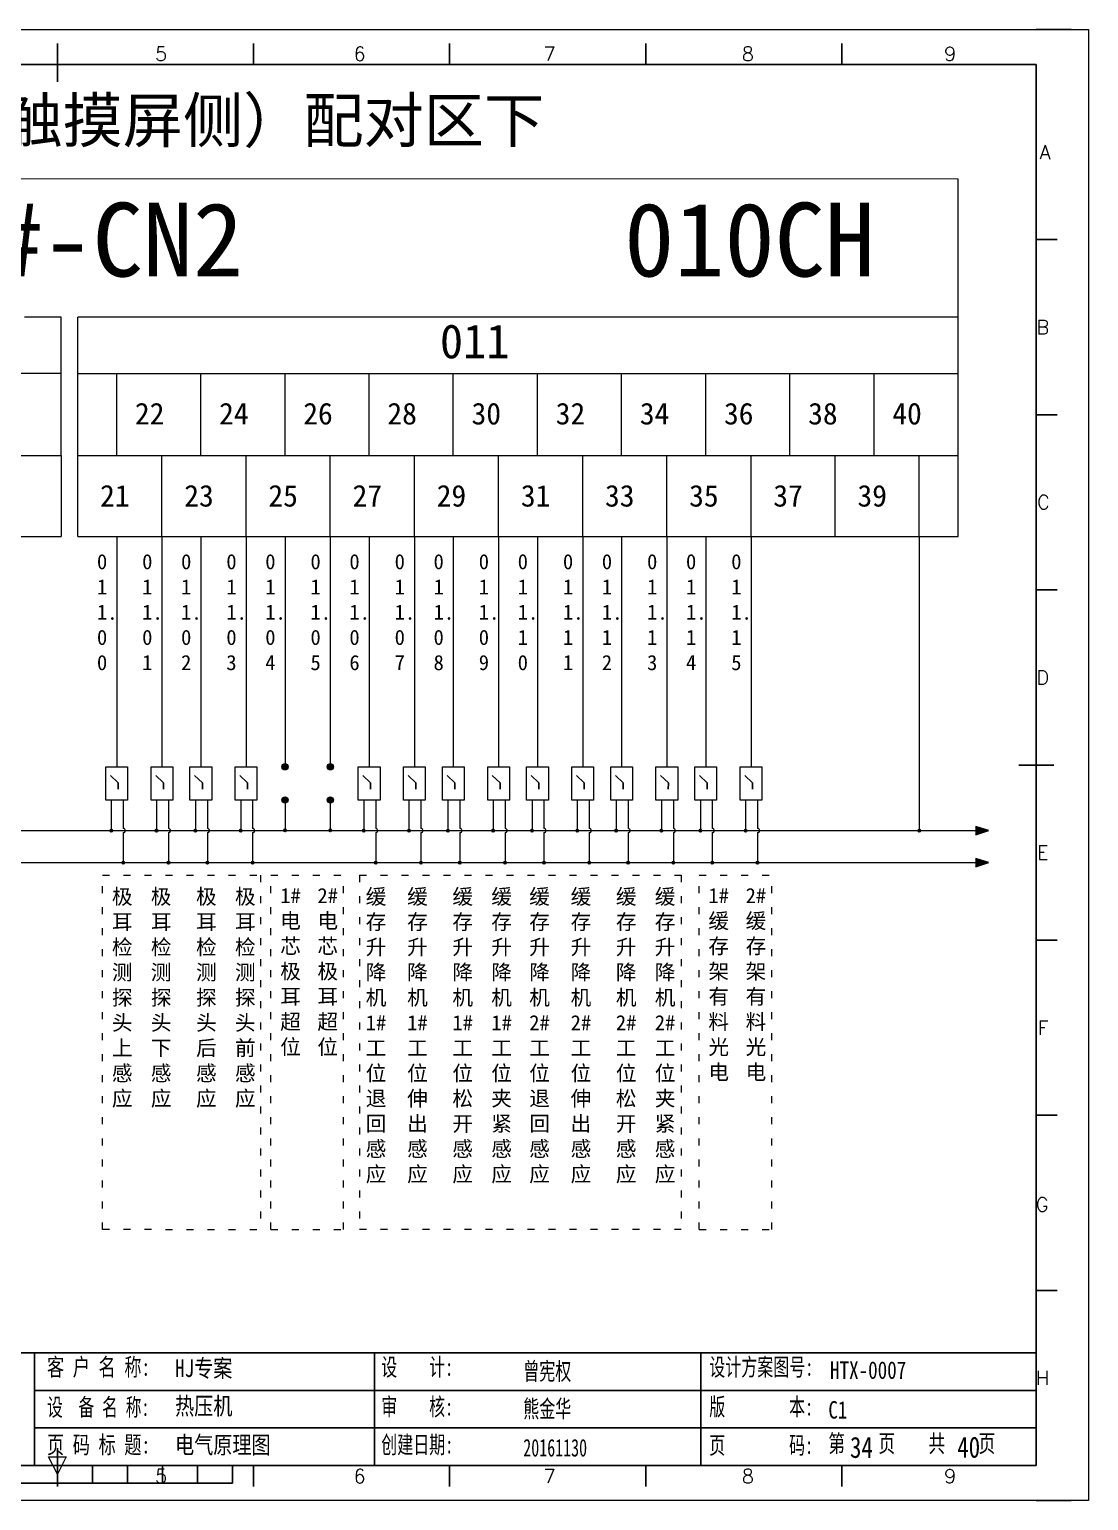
# Model space of a CAD drawing. Extents: x 35123 to 43919, y -4314 to -326.
# Drawn here: x 37428.9 to 37580.1, y -3963.9 to -3753.9 of the extents above; entities that cross this region are included whole.
import ezdxf
from ezdxf.enums import TextEntityAlignment as Align

# ---------------------------------------------------------------- set-up
doc = ezdxf.new("R2010")
doc.units = 0
doc.header["$MEASUREMENT"] = 0
doc.linetypes.add('2', pattern=[15, 1, -2, 1, -2, 1, -2, 1, -2, 1, -2])
doc.linetypes.add('ACAD_ISO02W100', pattern=[15, 12, -3])
for name, color, linetype in [('AE_BOR', 1, 'Continuous'), ('SYMS', 7, 'Continuous'), ('细实线层', 7, 'Continuous')]:
    doc.layers.add(name, color=color, linetype=linetype)
doc.styles.add('Standard0.67', font='', dxfattribs={"width": 0.67})
doc.styles.add('Standard_0.8', font='SimSun.ttf', dxfattribs={"width": 0.8})
doc.styles.add('WD', font='romans.shx', dxfattribs={"bigfont": 'gbcbig.shx'})
doc.styles.add('宋', font='SimSun.ttf', dxfattribs={"width": 0.7})
doc.styles.get('Standard0.67').set_extended_font_data('FangSong_GB2312')

# ---------------------------------------------------------------- blocks, each defined once
blk = doc.blocks.new('gb_a2_a')
for p, q in [((584, 410), (25, 410)), ((584, 10), (584, 410)), ((25, 10), (584, 10))]:
    blk.add_line(p, q)
at = {"layer": 'AE_BOR', "color": 1, "lineweight": 15}
for p, q in [((4.93, 420), (598.93, 420)), ((598.93, 420), (598.93, 0)), ((304.5, 7.5), (302, 12.5)), ((302, 12.5), (307, 12.5)), ((307, 12.5), (304.5, 7.5)), ((598.93, 0), (4.93, 0))]:
    blk.add_line(p, q, dxfattribs=at)
at = {"layer": 'AE_BOR', "lineweight": 30}
for p, q in [((594, 420), (584, 420)), ((594, 0), (584, 0))]:
    blk.add_line(p, q, dxfattribs=at)
at = {"layer": 'AE_BOR'}
for p, q in [((304.5, 410), (304.5, 416)), ((360.5, 410), (360.5, 416)), ((416.5, 410), (416.5, 416)), ((472.5, 410), (472.5, 416)), ((528.5, 410), (528.5, 416)), ((584, 360), (590, 360)), ((584, 310), (590, 310)), ((584, 260), (590, 260)), ((584, 160), (590, 160)), ((584, 110), (590, 110)), ((584, 60), (590, 60)), ((304.5, 10), (304.5, 4)), ((360.5, 10), (360.5, 4)), ((416.5, 10), (416.5, 4)), ((472.5, 10), (472.5, 4)), ((528.5, 10), (528.5, 4))]:
    blk.add_line(p, q, dxfattribs=at)
at = {"layer": 'AE_BOR', "color": 2, "lineweight": 30}
for p, q in [((304.5, 405), (304.5, 415)), ((579, 210), (589, 210)), ((304.5, 10), (304.5, 15)), ((304.5, 15), (304.5, 5)), ((304.5, 10), (304.5, 5)), ((314.5, 5), (314.5, 10)), ((324.5, 5), (324.5, 10)), ((334.5, 5), (334.5, 10)), ((344.5, 5), (344.5, 10)), ((354.5, 5), (354.5, 10)), ((254.5, 5), (354.5, 5))]:
    blk.add_line(p, q, dxfattribs=at)
at = {"layer": 'AE_BOR', "style": 'WD'}
for s, p in [('5', (334.12, 411)), ('6', (390.81, 411)), ('7', (445.01, 411)), ('8', (501.67, 411)), ('9', (559.4, 411)), ('5', (334.12, 5)), ('6', (390.81, 5)), ('7', (445.01, 5)), ('8', (501.67, 5)), ('9', (559.4, 5))]:
    blk.add_text(s, height=4, dxfattribs=at).set_placement(p, align=Align.CENTER)
for s, p in [('A', (588.05, 385)), ('B', (587.67, 335)), ('C', (587.86, 285)), ('D', (587.67, 235)), ('E', (587.48, 185)), ('F', (587.48, 135)), ('F', (587.48, 135)), ('G', (587.48, 84.56)), ('H', (587.67, 35))]:
    blk.add_text(s, height=4, dxfattribs=at).set_placement(p, align=Align.MIDDLE_RIGHT)
blk = doc.blocks.new('WDDOT')
blk.add_hatch(color=256).paths.add_polyline_path([(0.5, 0, 1), (-0.5, 0, 1)])
blk.add_circle((0, 0), 0.5)

msp = doc.modelspace()

# ---------------------------------------------------------------- hatches: boundary and pattern name
at = {"lineweight": 0}
h = msp.add_hatch(color=256, dxfattribs=at)
edge = h.paths.add_edge_path()
edge.add_arc((37465.366, -3859.124), 0.45, 0, 360)
h = msp.add_hatch(color=256, dxfattribs=at)
edge = h.paths.add_edge_path()
edge.add_arc((37471.823, -3859.124), 0.45, 0, 360)
h = msp.add_hatch(color=256, dxfattribs=at)
edge = h.paths.add_edge_path()
edge.add_arc((37465.366, -3863.854), 0.45, 0, 360)
h = msp.add_hatch(color=256, dxfattribs=at)
edge = h.paths.add_edge_path()
edge.add_arc((37471.823, -3863.854), 0.45, 0, 360)
h = msp.add_hatch(color=256)
edge = h.paths.add_edge_path()
edge.add_arc((37440.565, -3868.228), 0.177, 0, 360)
h = msp.add_hatch(color=256)
edge = h.paths.add_edge_path()
edge.add_arc((37447.022, -3868.228), 0.177, 0, 360)
h = msp.add_hatch(color=256)
edge = h.paths.add_edge_path()
edge.add_arc((37452.578, -3868.228), 0.177, 0, 360)
h = msp.add_hatch(color=256)
edge = h.paths.add_edge_path()
edge.add_arc((37459.035, -3868.228), 0.177, 0, 360)
h = msp.add_hatch(color=256)
edge = h.paths.add_edge_path()
edge.add_arc((37465.366, -3868.198), 0.177, 0, 360)
h = msp.add_hatch(color=256)
edge = h.paths.add_edge_path()
edge.add_arc((37471.823, -3868.198), 0.177, 0, 360)
h = msp.add_hatch(color=256)
edge = h.paths.add_edge_path()
edge.add_arc((37476.605, -3868.228), 0.177, 0, 360)
h = msp.add_hatch(color=256)
edge = h.paths.add_edge_path()
edge.add_arc((37483.061, -3868.228), 0.177, 0, 360)
h = msp.add_hatch(color=256)
edge = h.paths.add_edge_path()
edge.add_arc((37488.618, -3868.228), 0.177, 0, 360)
h = msp.add_hatch(color=256)
edge = h.paths.add_edge_path()
edge.add_arc((37495.075, -3868.228), 0.177, 0, 360)
h = msp.add_hatch(color=256)
edge = h.paths.add_edge_path()
edge.add_arc((37500.631, -3868.228), 0.177, 0, 360)
h = msp.add_hatch(color=256)
edge = h.paths.add_edge_path()
edge.add_arc((37507.088, -3868.228), 0.177, 0, 360)
h = msp.add_hatch(color=256)
edge = h.paths.add_edge_path()
edge.add_arc((37512.644, -3868.228), 0.177, 0, 360)
h = msp.add_hatch(color=256)
edge = h.paths.add_edge_path()
edge.add_arc((37519.101, -3868.228), 0.177, 0, 360)
h = msp.add_hatch(color=256)
edge = h.paths.add_edge_path()
edge.add_arc((37524.658, -3868.228), 0.177, 0, 360)
h = msp.add_hatch(color=256)
edge = h.paths.add_edge_path()
edge.add_arc((37531.114, -3868.228), 0.177, 0, 360)
h = msp.add_hatch(color=256)
edge = h.paths.add_edge_path()
edge.add_arc((37555.915, -3868.226), 0.177, 0, 360)
for points in [[(37565.782, -3868.226), (37563.92, -3868.823), (37563.92, -3867.629)], [(37565.782, -3872.809), (37563.92, -3873.406), (37563.92, -3872.213)]]:
    msp.add_hatch(color=256).paths.add_polyline_path(points)
h = msp.add_hatch(color=256)
edge = h.paths.add_edge_path()
edge.add_arc((37442.27, -3872.811), 0.177, 0, 360)
h = msp.add_hatch(color=256)
edge = h.paths.add_edge_path()
edge.add_arc((37448.727, -3872.811), 0.177, 0, 360)
h = msp.add_hatch(color=256)
edge = h.paths.add_edge_path()
edge.add_arc((37454.284, -3872.811), 0.177, 0, 360)
h = msp.add_hatch(color=256)
edge = h.paths.add_edge_path()
edge.add_arc((37460.74, -3872.811), 0.177, 0, 360)
h = msp.add_hatch(color=256)
edge = h.paths.add_edge_path()
edge.add_arc((37478.31, -3872.811), 0.177, 0, 360)
h = msp.add_hatch(color=256)
edge = h.paths.add_edge_path()
edge.add_arc((37484.767, -3872.811), 0.177, 0, 360)
h = msp.add_hatch(color=256)
edge = h.paths.add_edge_path()
edge.add_arc((37490.323, -3872.811), 0.177, 0, 360)
h = msp.add_hatch(color=256)
edge = h.paths.add_edge_path()
edge.add_arc((37496.78, -3872.811), 0.177, 0, 360)
h = msp.add_hatch(color=256)
edge = h.paths.add_edge_path()
edge.add_arc((37502.336, -3872.811), 0.177, 0, 360)
h = msp.add_hatch(color=256)
edge = h.paths.add_edge_path()
edge.add_arc((37508.793, -3872.811), 0.177, 0, 360)
h = msp.add_hatch(color=256)
edge = h.paths.add_edge_path()
edge.add_arc((37514.35, -3872.811), 0.177, 0, 360)
h = msp.add_hatch(color=256)
edge = h.paths.add_edge_path()
edge.add_arc((37520.806, -3872.811), 0.177, 0, 360)
h = msp.add_hatch(color=256)
edge = h.paths.add_edge_path()
edge.add_arc((37526.363, -3872.811), 0.177, 0, 360)
h = msp.add_hatch(color=256)
edge = h.paths.add_edge_path()
edge.add_arc((37532.819, -3872.811), 0.177, 0, 360)

# ---------------------------------------------------------------- linework, layer by layer
for p, q in [((37561.462, -3775.222), (37307.689, -3775.204)), ((37561.474, -3826.263), (37561.462, -3775.222)), ((37433.388, -3803.005), (37307.687, -3803.005)), ((37433.388, -3814.686), (37433.388, -3803.005)), ((37435.797, -3802.987), (37561.469, -3802.985)), ((37441.34, -3814.679), (37441.34, -3802.999)), ((37453.353, -3814.679), (37453.353, -3802.999)), ((37465.366, -3814.679), (37465.366, -3802.999)), ((37477.379, -3814.679), (37477.379, -3802.999)), ((37489.392, -3814.679), (37489.392, -3802.999)), ((37501.406, -3814.679), (37501.406, -3802.999)), ((37513.419, -3814.679), (37513.419, -3802.999)), ((37525.432, -3814.679), (37525.432, -3802.999)), ((37537.445, -3814.679), (37537.445, -3802.999)), ((37549.458, -3814.679), (37549.458, -3802.999)), ((37307.699, -3814.686), (37433.388, -3814.686)), ((37435.783, -3814.679), (37561.472, -3814.679)), ((37435.783, -3814.679), (37441.34, -3814.679)), ((37447.796, -3826.238), (37447.796, -3814.679)), ((37459.809, -3826.238), (37459.809, -3814.679)), ((37471.823, -3826.238), (37471.823, -3814.679)), ((37483.836, -3826.238), (37483.836, -3814.679)), ((37495.849, -3826.238), (37495.849, -3814.679)), ((37507.862, -3826.238), (37507.862, -3814.679)), ((37519.875, -3826.238), (37519.875, -3814.679)), ((37531.889, -3826.238), (37531.889, -3814.679)), ((37543.902, -3826.238), (37543.902, -3814.679)), ((37555.915, -3826.238), (37555.915, -3814.679)), ((37307.699, -3826.245), (37433.387, -3826.245)), ((37435.797, -3826.245), (37561.474, -3826.263)), ((37441.34, -3826.238), (37441.34, -3859.153)), ((37447.796, -3826.238), (37447.796, -3859.153)), ((37453.353, -3826.238), (37453.353, -3859.153)), ((37459.809, -3826.238), (37459.809, -3859.153)), ((37465.366, -3826.208), (37465.366, -3859.124)), ((37465.366, -3826.208), (37465.366, -3859.124)), ((37471.823, -3826.208), (37471.823, -3859.124)), ((37471.823, -3826.208), (37471.823, -3859.124)), ((37471.823, -3826.208), (37471.823, -3859.124)), ((37477.379, -3826.238), (37477.379, -3859.153)), ((37483.836, -3826.238), (37483.836, -3859.153)), ((37489.392, -3826.238), (37489.392, -3859.153)), ((37495.849, -3826.238), (37495.849, -3859.153)), ((37501.406, -3826.238), (37501.406, -3859.153)), ((37507.862, -3826.238), (37507.862, -3859.153)), ((37513.419, -3826.238), (37513.419, -3859.153)), ((37519.875, -3826.238), (37519.875, -3859.153)), ((37525.432, -3826.238), (37525.432, -3859.153)), ((37531.889, -3826.238), (37531.889, -3859.153)), ((37555.915, -3826.245), (37555.915, -3868.226)), ((37440.565, -3863.884), (37440.565, -3868.228)), ((37442.27, -3863.884), (37442.27, -3867.917)), ((37447.022, -3863.884), (37447.022, -3868.228)), ((37448.727, -3863.884), (37448.727, -3867.917)), ((37452.578, -3863.884), (37452.578, -3868.228)), ((37454.284, -3863.884), (37454.284, -3867.917)), ((37459.035, -3863.884), (37459.035, -3868.228)), ((37460.74, -3863.884), (37460.74, -3867.917)), ((37465.366, -3863.854), (37465.366, -3868.198)), ((37471.823, -3863.854), (37471.823, -3868.198)), ((37476.605, -3863.884), (37476.605, -3868.228)), ((37478.31, -3863.884), (37478.31, -3867.917)), ((37483.061, -3863.884), (37483.061, -3868.228)), ((37484.767, -3863.884), (37484.767, -3867.917)), ((37488.618, -3863.884), (37488.618, -3868.228)), ((37490.323, -3863.884), (37490.323, -3867.917)), ((37495.075, -3863.884), (37495.075, -3868.228)), ((37496.78, -3863.884), (37496.78, -3867.917)), ((37500.631, -3863.884), (37500.631, -3868.228)), ((37502.336, -3863.884), (37502.336, -3867.917)), ((37507.088, -3863.884), (37507.088, -3868.228)), ((37508.793, -3863.884), (37508.793, -3867.917)), ((37512.644, -3863.884), (37512.644, -3868.228)), ((37514.35, -3863.884), (37514.35, -3867.917)), ((37519.101, -3863.884), (37519.101, -3868.228)), ((37520.806, -3863.884), (37520.806, -3867.917)), ((37524.658, -3863.884), (37524.658, -3868.228)), ((37526.363, -3863.884), (37526.363, -3867.917)), ((37531.114, -3863.884), (37531.114, -3868.228)), ((37532.819, -3863.884), (37532.819, -3867.917)), ((37309.438, -3868.226), (37565.782, -3868.226)), ((37442.27, -3868.522), (37442.27, -3872.803)), ((37448.727, -3868.522), (37448.727, -3872.803)), ((37454.284, -3868.522), (37454.284, -3872.803)), ((37460.74, -3868.522), (37460.74, -3872.803)), ((37478.31, -3868.522), (37478.31, -3872.803)), ((37484.767, -3868.522), (37484.767, -3872.803)), ((37490.323, -3868.522), (37490.323, -3872.803)), ((37496.78, -3868.522), (37496.78, -3872.803)), ((37502.336, -3868.522), (37502.336, -3872.803)), ((37508.793, -3868.522), (37508.793, -3872.803)), ((37514.35, -3868.522), (37514.35, -3872.803)), ((37520.806, -3868.522), (37520.806, -3872.803)), ((37526.363, -3868.522), (37526.363, -3872.803)), ((37532.819, -3868.522), (37532.819, -3872.803)), ((37309.438, -3872.809), (37565.782, -3872.809))]:
    msp.add_line(p, q, dxfattribs=at)
at = {"linetype": 'ACAD_ISO02W100'}
for p, q in [((37441.551, -3861.423), (37440.445, -3860.351)), ((37441.549, -3862.33), (37441.551, -3861.423)), ((37448.008, -3861.423), (37446.902, -3860.351)), ((37448.005, -3862.33), (37448.008, -3861.423)), ((37453.564, -3861.423), (37452.458, -3860.351)), ((37453.562, -3862.33), (37453.564, -3861.423)), ((37460.021, -3861.423), (37458.915, -3860.351)), ((37460.019, -3862.33), (37460.021, -3861.423)), ((37477.591, -3861.423), (37476.485, -3860.351)), ((37477.588, -3862.33), (37477.591, -3861.423)), ((37484.047, -3861.423), (37482.941, -3860.351)), ((37484.045, -3862.33), (37484.047, -3861.423)), ((37489.604, -3861.423), (37488.498, -3860.351)), ((37489.602, -3862.33), (37489.604, -3861.423)), ((37496.061, -3861.423), (37494.954, -3860.351)), ((37496.058, -3862.33), (37496.061, -3861.423)), ((37501.617, -3861.423), (37500.511, -3860.351)), ((37501.615, -3862.33), (37501.617, -3861.423)), ((37508.074, -3861.423), (37506.968, -3860.351)), ((37508.071, -3862.33), (37508.074, -3861.423)), ((37513.63, -3861.423), (37512.524, -3860.351)), ((37513.628, -3862.33), (37513.63, -3861.423)), ((37520.087, -3861.423), (37518.981, -3860.351)), ((37520.085, -3862.33), (37520.087, -3861.423)), ((37525.644, -3861.423), (37524.537, -3860.351)), ((37525.641, -3862.33), (37525.644, -3861.423)), ((37532.1, -3861.423), (37530.994, -3860.351)), ((37532.098, -3862.33), (37532.1, -3861.423))]:
    msp.add_line(p, q, dxfattribs=at)
for p, q in [((37565.782, -3868.226), (37563.92, -3867.629)), ((37565.782, -3868.226), (37563.92, -3868.823)), ((37565.782, -3872.809), (37563.92, -3872.213)), ((37565.782, -3872.809), (37563.92, -3873.406)), ((37429.579, -3948.146), (37473.83, -3948.146)), ((37473.83, -3948.146), (37542.616, -3948.146)), ((37542.616, -3948.146), (37572.614, -3948.146)), ((37429.579, -3953.508), (37473.83, -3953.508)), ((37473.83, -3953.508), (37542.616, -3953.508)), ((37542.616, -3953.508), (37572.614, -3953.508)), ((37413.88, -3958.87), (37473.83, -3958.87)), ((37473.83, -3958.87), (37542.616, -3958.87))]:
    msp.add_line(p, q)
at = {"linetype": '2', "lineweight": 0}
for p, q in [((37439.318, -3925.162), (37439.318, -3874.604)), ((37439.318, -3874.604), (37461.863, -3874.604)), ((37461.863, -3874.604), (37461.863, -3925.162)), ((37463.344, -3925.162), (37463.344, -3874.604)), ((37463.344, -3874.604), (37473.722, -3874.604)), ((37473.722, -3925.162), (37473.722, -3874.604)), ((37475.981, -3874.604), (37521.935, -3874.604)), ((37475.981, -3874.604), (37475.981, -3925.162)), ((37521.935, -3874.604), (37521.935, -3925.162)), ((37524.474, -3925.162), (37524.474, -3874.604)), ((37524.474, -3874.604), (37534.851, -3874.604)), ((37534.851, -3925.162), (37534.851, -3874.604)), ((37439.318, -3925.144), (37461.863, -3925.162)), ((37463.344, -3925.162), (37473.722, -3925.162)), ((37475.981, -3925.144), (37521.935, -3925.144)), ((37524.474, -3925.162), (37534.851, -3925.162))]:
    msp.add_line(p, q, dxfattribs=at)
at = {"ltscale": 2}
for p, q in [((37413.88, -3942.785), (37572.614, -3942.785)), ((37429.579, -3942.785), (37429.579, -3958.87)), ((37478.145, -3958.87), (37478.145, -3942.785)), ((37524.725, -3958.87), (37524.725, -3942.785)), ((37542.616, -3958.87), (37572.614, -3958.87))]:
    msp.add_line(p, q, dxfattribs=at)
at = {"lineweight": 0}
for points in [[(37439.786, -3859.153), (37442.893, -3859.153), (37442.893, -3863.884), (37439.786, -3863.884)], [(37446.242, -3859.153), (37449.35, -3859.153), (37449.35, -3863.884), (37446.242, -3863.884)], [(37451.799, -3859.153), (37454.906, -3859.153), (37454.906, -3863.884), (37451.799, -3863.884)], [(37458.256, -3859.153), (37461.363, -3859.153), (37461.363, -3863.884), (37458.256, -3863.884)], [(37475.825, -3859.153), (37478.933, -3859.153), (37478.933, -3863.884), (37475.825, -3863.884)], [(37482.282, -3859.153), (37485.389, -3859.153), (37485.389, -3863.884), (37482.282, -3863.884)], [(37487.839, -3859.153), (37490.946, -3859.153), (37490.946, -3863.884), (37487.839, -3863.884)], [(37494.295, -3859.153), (37497.403, -3859.153), (37497.403, -3863.884), (37494.295, -3863.884)], [(37499.852, -3859.153), (37502.959, -3859.153), (37502.959, -3863.884), (37499.852, -3863.884)], [(37506.308, -3859.153), (37509.416, -3859.153), (37509.416, -3863.884), (37506.308, -3863.884)], [(37511.865, -3859.153), (37514.972, -3859.153), (37514.972, -3863.884), (37511.865, -3863.884)], [(37518.322, -3859.153), (37521.429, -3859.153), (37521.429, -3863.884), (37518.322, -3863.884)], [(37523.878, -3859.153), (37526.986, -3859.153), (37526.986, -3863.884), (37523.878, -3863.884)], [(37530.335, -3859.153), (37533.442, -3859.153), (37533.442, -3863.884), (37530.335, -3863.884)]]:
    msp.add_lwpolyline(points, close=True, dxfattribs=at)
for centre in [(37465.366, -3859.124), (37471.823, -3859.124), (37465.366, -3863.854), (37471.823, -3863.854)]:
    msp.add_circle(centre, 0.45, dxfattribs=at)
for centre in [(37440.565, -3868.228), (37447.022, -3868.228), (37452.578, -3868.228), (37459.035, -3868.228), (37465.366, -3868.198), (37471.823, -3868.198), (37476.605, -3868.228), (37483.061, -3868.228), (37488.618, -3868.228), (37495.075, -3868.228), (37500.631, -3868.228), (37507.088, -3868.228), (37512.644, -3868.228), (37519.101, -3868.228), (37524.658, -3868.228), (37531.114, -3868.228), (37555.915, -3868.226), (37442.27, -3872.811), (37448.727, -3872.811), (37454.284, -3872.811), (37460.74, -3872.811), (37478.31, -3872.811), (37484.767, -3872.811), (37490.323, -3872.811), (37496.78, -3872.811), (37502.336, -3872.811), (37508.793, -3872.811), (37514.35, -3872.811), (37520.806, -3872.811), (37526.363, -3872.811), (37532.819, -3872.811)]:
    msp.add_circle(centre, 0.177)
for centre in [(37442.27, -3868.22), (37448.727, -3868.22), (37454.284, -3868.22), (37460.74, -3868.22), (37478.31, -3868.22), (37484.767, -3868.22), (37490.323, -3868.22), (37496.78, -3868.22), (37502.336, -3868.22), (37508.793, -3868.22), (37514.35, -3868.22), (37520.806, -3868.22), (37526.363, -3868.22), (37532.819, -3868.22)]:
    msp.add_arc(centre, 0.302, 270, 90, dxfattribs=at)
at = {"layer": '细实线层', "lineweight": 0}
for p, q in [((37433.388, -3794.967), (37428.172, -3794.967)), ((37433.388, -3803.005), (37433.388, -3794.967)), ((37561.467, -3794.935), (37435.783, -3794.961)), ((37435.783, -3826.238), (37435.783, -3794.961)), ((37433.388, -3814.686), (37433.387, -3826.245))]:
    msp.add_line(p, q, dxfattribs=at)

# ---------------------------------------------------------------- block references
at = {"xscale": 0.5, "yscale": 0.5, "zscale": 0.5}
msp.add_blockref('gb_a2_a', (37280.614, -3963.87), dxfattribs=at)
at = {"layer": 'SYMS', "lineweight": -3, "xscale": 0.2249999999999091, "yscale": 0.2250000000000227, "zscale": 0.225}
for p in [(37440.565, -3868.228), (37440.565, -3868.228), (37447.022, -3868.228), (37447.022, -3868.228), (37452.578, -3868.228), (37452.578, -3868.228), (37459.035, -3868.228), (37459.035, -3868.228), (37465.366, -3868.198), (37465.366, -3868.198), (37471.823, -3868.198), (37471.823, -3868.198), (37476.605, -3868.228), (37476.605, -3868.228), (37483.061, -3868.228), (37483.061, -3868.228), (37488.618, -3868.228), (37488.618, -3868.228), (37495.075, -3868.228), (37495.075, -3868.228), (37500.631, -3868.228), (37500.631, -3868.228), (37507.088, -3868.228), (37507.088, -3868.228), (37512.644, -3868.228), (37512.644, -3868.228), (37519.101, -3868.228), (37519.101, -3868.228), (37524.658, -3868.228), (37524.658, -3868.228), (37531.114, -3868.228), (37531.114, -3868.228), (37555.915, -3868.226), (37555.915, -3868.226), (37442.27, -3872.811), (37442.27, -3872.811), (37448.727, -3872.811), (37448.727, -3872.811), (37454.284, -3872.811), (37454.284, -3872.811), (37460.74, -3872.811), (37460.74, -3872.811), (37478.31, -3872.811), (37478.31, -3872.811), (37484.767, -3872.811), (37484.767, -3872.811), (37490.323, -3872.811), (37490.323, -3872.811), (37496.78, -3872.811), (37496.78, -3872.811), (37502.336, -3872.811), (37502.336, -3872.811), (37508.793, -3872.811), (37508.793, -3872.811), (37514.35, -3872.811), (37514.35, -3872.811), (37520.806, -3872.811), (37520.806, -3872.811), (37526.363, -3872.811), (37526.363, -3872.811), (37532.819, -3872.811), (37532.819, -3872.811)]:
    msp.add_blockref('WDDOT', p, dxfattribs=at)

# ---------------------------------------------------------------- texts
at = {"lineweight": 0, "attachment_point": 1}
for s, insert, char_height, width in [('{\\fSimSun|b0|i0|c134|p2;安装在A侧（触摸屏侧）配对区下}', (37377.771, -3763.694), 6.3, 141.24916), ('{\\fSimSun|b0|i0|c134|p2;3#-CN2}', (37416.412, -3778.605), 10.53, 52.20126), ('{\\fSimSun|b0|i0|c134|p2;010CH  }', (37513.779, -3778.605), 10.53, 52.20126), ('{\\fSimSun|b0|i0|c134|p2;011}', (37487.478, -3795.952), 4.86, 21.99547), ('{\\fSimSun|b0|i0|c134|p2;22}', (37443.941, -3807.162), 3.09582, 6.79376), ('{\\fSimSun|b0|i0|c134|p2;24}', (37455.954, -3807.162), 3.09582, 6.79376), ('{\\fSimSun|b0|i0|c134|p2;26}', (37467.967, -3807.162), 3.09582, 6.79376), ('{\\fSimSun|b0|i0|c134|p2;28}', (37479.98, -3807.162), 3.09582, 6.79376), ('{\\fSimSun|b0|i0|c134|p2;30}', (37491.993, -3807.162), 3.09582, 6.79376), ('{\\fSimSun|b0|i0|c134|p2;32}', (37504.007, -3807.162), 3.09582, 6.79376), ('{\\fSimSun|b0|i0|c134|p2;34}', (37516.02, -3807.162), 3.09582, 6.79376), ('{\\fSimSun|b0|i0|c134|p2;36}', (37528.033, -3807.162), 3.09582, 6.79376), ('{\\fSimSun|b0|i0|c134|p2;38}', (37540.046, -3807.162), 3.09582, 6.79376), ('{\\fSimSun|b0|i0|c134|p2;40}', (37552.059, -3807.162), 3.09582, 6.79376), ('{\\fSimSun|b0|i0|c134|p2;21}', (37438.965, -3818.887), 3.09582, 6.79376), ('{\\fSimSun|b0|i0|c134|p2;23}', (37450.978, -3818.887), 3.09582, 6.79376), ('{\\fSimSun|b0|i0|c134|p2;25}', (37462.991, -3818.887), 3.09582, 6.79376), ('{\\fSimSun|b0|i0|c134|p2;27}', (37475.005, -3818.887), 3.09582, 6.79376), ('{\\fSimSun|b0|i0|c134|p2;29}', (37487.018, -3818.887), 3.09582, 6.79376), ('{\\fSimSun|b0|i0|c134|p2;31}', (37499.031, -3818.887), 3.09582, 6.79376), ('{\\fSimSun|b0|i0|c134|p2;33}', (37511.044, -3818.887), 3.09582, 6.79376), ('{\\fSimSun|b0|i0|c134|p2;35}', (37523.057, -3818.887), 3.09582, 6.79376), ('{\\fSimSun|b0|i0|c134|p2;37}', (37535.071, -3818.887), 3.09582, 6.79376), ('{\\fSimSun|b0|i0|c134|p2;39}', (37547.084, -3818.887), 3.09582, 6.79376), ('{\\f@SimHei|b0|i0|c134|p49;0\\P1\\P1.\\P0\\P0}', (37438.514, -3828.767), 2.16, 3.85255), ('{\\f@SimHei|b0|i0|c134|p49;0\\P1\\P1.\\P0\\P1}', (37444.97, -3828.767), 2.16, 3.85255), ('{\\f@SimHei|b0|i0|c134|p49;0\\P1\\P1.\\P0\\P2}', (37450.527, -3828.767), 2.16, 3.85255), ('{\\f@SimHei|b0|i0|c134|p49;0\\P1\\P1.\\P0\\P3}', (37456.983, -3828.767), 2.16, 3.85255), ('{\\f@SimHei|b0|i0|c134|p49;0\\P1\\P1.\\P0\\P4}', (37462.54, -3828.767), 2.16, 3.85255), ('{\\f@SimHei|b0|i0|c134|p49;0\\P1\\P1.\\P0\\P5}', (37468.997, -3828.767), 2.16, 3.85255), ('{\\f@SimHei|b0|i0|c134|p49;0\\P1\\P1.\\P0\\P6}', (37474.553, -3828.767), 2.16, 3.85255), ('{\\f@SimHei|b0|i0|c134|p49;0\\P1\\P1.\\P0\\P7}', (37481.01, -3828.767), 2.16, 3.85255), ('{\\f@SimHei|b0|i0|c134|p49;0\\P1\\P1.\\P0\\P8}', (37486.566, -3828.767), 2.16, 3.85255), ('{\\f@SimHei|b0|i0|c134|p49;0\\P1\\P1.\\P0\\P9}', (37493.023, -3828.767), 2.16, 3.85255), ('{\\f@SimHei|b0|i0|c134|p49;0\\P1\\P1.\\P1\\P0}', (37498.58, -3828.767), 2.16, 3.85255), ('{\\f@SimHei|b0|i0|c134|p49;0\\P1\\P1.\\P1\\P1}', (37505.036, -3828.767), 2.16, 3.85255), ('{\\f@SimHei|b0|i0|c134|p49;0\\P1\\P1.\\P1\\P2}', (37510.593, -3828.767), 2.16, 3.85255), ('{\\f@SimHei|b0|i0|c134|p49;0\\P1\\P1.\\P1\\P3}', (37517.049, -3828.767), 2.16, 3.85255), ('{\\f@SimHei|b0|i0|c134|p49;0\\P1\\P1.\\P1\\P4}', (37522.606, -3828.767), 2.16, 3.85255), ('{\\f@SimHei|b0|i0|c134|p49;0\\P1\\P1.\\P1\\P5}', (37529.063, -3828.767), 2.16, 3.85255), ('{\\fSimSun|b0|i0|c134|p2;极耳检测探头上感应}', (37440.65, -3876.575), 2.16, 3.85255), ('{\\fSimSun|b0|i0|c134|p2;极耳检测探头下感应}', (37446.207, -3876.575), 2.16, 3.85255), ('{\\fSimSun|b0|i0|c134|p2;极耳检测探头后感应}', (37452.664, -3876.575), 2.16, 3.85255), ('{\\fSimSun|b0|i0|c134|p2;极耳检测探头前感应}', (37458.22, -3876.575), 2.16, 3.85255), ('{\\fSimSun|b0|i0|c134|p2;1#电芯极耳超位}', (37464.677, -3876.432), 2.16, 3.85255), ('{\\fSimSun|b0|i0|c134|p2;2#电芯极耳超位}', (37469.989, -3876.432), 2.16, 3.85255), ('{\\fSimSun|b0|i0|c134|p2;缓存升降机1#\\P工位退回感应}', (37476.887, -3876.575), 2.16, 3.85255), ('{\\fSimSun|b0|i0|c134|p2;缓存升降机1#\\P工位伸出感应}', (37482.799, -3876.575), 2.16, 3.85255), ('{\\fSimSun|b0|i0|c134|p2;缓存升降机1#\\P工位松开感应}', (37489.256, -3876.575), 2.16, 3.85255), ('{\\fSimSun|b0|i0|c134|p2;缓存升降机1#\\P工位夹紧感应}', (37494.813, -3876.575), 2.16, 3.85255), ('{\\fSimSun|b0|i0|c134|p2;缓存升降机2#\\P工位退回感应}', (37500.227, -3876.575), 2.16, 3.85255), ('{\\fSimSun|b0|i0|c134|p2;缓存升降机2#\\P工位伸出感应}', (37506.139, -3876.575), 2.16, 3.85255), ('{\\fSimSun|b0|i0|c134|p2;缓存升降机2#\\P工位松开感应}', (37512.596, -3876.575), 2.16, 3.85255), ('{\\fSimSun|b0|i0|c134|p2;缓存升降机2#\\P工位夹紧感应}', (37518.153, -3876.575), 2.16, 3.85255), ('{\\fSimSun|b0|i0|c134|p2;1#缓存架有料光电}', (37525.806, -3876.432), 2.16, 3.85255), ('{\\fSimSun|b0|i0|c134|p2;2#缓存架有料光电}', (37531.118, -3876.432), 2.16, 3.85255)]:
    msp.add_mtext(s, dxfattribs=dict(at, insert=insert, char_height=char_height, width=width))
at = {"ltscale": 2, "attachment_point": 1}
for s, insert, char_height, width, style in [('{\\fSimSun|b0|i0|c134|p2;\\W0.72;客 户 名 称:}', (37431.382, -3943.553), 2.5, 16.24768, 'Standard0.67'), ('HJ专案', (37449.669, -3943.727), 2.5, 33.90777, 'Standard_0.8'), ('{\\fSimSun|b0|i0|c134|p2;设    计:}', (37479.097, -3943.553), 2.5, 12.03121, 'Standard0.67'), ('{\\fSimSun|b0|i0|c134|p2;曾宪权}', (37499.374, -3944.155), 2.5, 12.03121, 'Standard0.67'), ('{\\fSimSun|b0|i0|c134|p2;设计方案图号:}', (37525.929, -3943.553), 2.5, 15.1644, 'Standard0.67'), ('{\\f@SimSun|b0|i0|c134|p2;HTX-0007}', (37543.168, -3943.994), 2.5, 33.90777, 'Standard_0.8'), ('{\\fSimSun|b0|i0|c134|p2;\\W0.66;设  备 名 称:}', (37431.382, -3949.282), 2.5, 15.12342, 'Standard0.67'), ('{\\fSimSun|b0|i0|c134|p2;热压机}', (37449.669, -3949.115), 2.5, 33.90777, 'Standard_0.8'), ('{\\fSimSun|b0|i0|c134|p2;审    核:}', (37479.097, -3949.227), 2.5, 12.03121, 'Standard0.67'), ('{\\fSimSun|b0|i0|c134|p2;熊金华}', (37499.374, -3949.517), 2.5, 12.03121, 'Standard0.67'), ('{\\fSimSun|b0|i0|c134|p2;版        本:}', (37525.929, -3949.227), 2.5, 16.84978, 'Standard0.67'), ('C1', (37542.928, -3949.667), 2.5, 5.97175, 'Standard_0.8'), ('{\\fSimSun|b0|i0|c134|p2;\\W0.72;页 码 标 题:}', (37431.382, -3954.65), 2.5, 15.12342, 'Standard0.67'), ('{\\fSimSun|b0|i0|c134|p2;电气原理图}', (37449.669, -3954.663), 2.5, 33.90777, 'Standard_0.8'), ('{\\fSimSun|b0|i0|c134|p2;创建日期:}', (37479.097, -3954.634), 2.5, 12.03121, 'Standard0.67'), ('第    页    共    页', (37542.926, -3954.468), 2.5, 33.90777, '宋'), ('{\\fSimSun|b0|i0|c134|p2;20161130}', (37499.374, -3955.075), 2.5, 12.03121, 'Standard0.67'), ('{\\fSimSun|b0|i0|c134|p2;页        码:}', (37525.929, -3954.713), 2.5, 15.72579, 'Standard0.67'), ('34', (37546.019, -3954.773), 3, 3.76639, 'Standard_0.8'), ('40', (37561.332, -3954.748), 3, 3.76639, 'Standard_0.8')]:
    msp.add_mtext(s, dxfattribs=dict(at, insert=insert, char_height=char_height, width=width, style=style))

doc.saveas('drawing.dxf')
